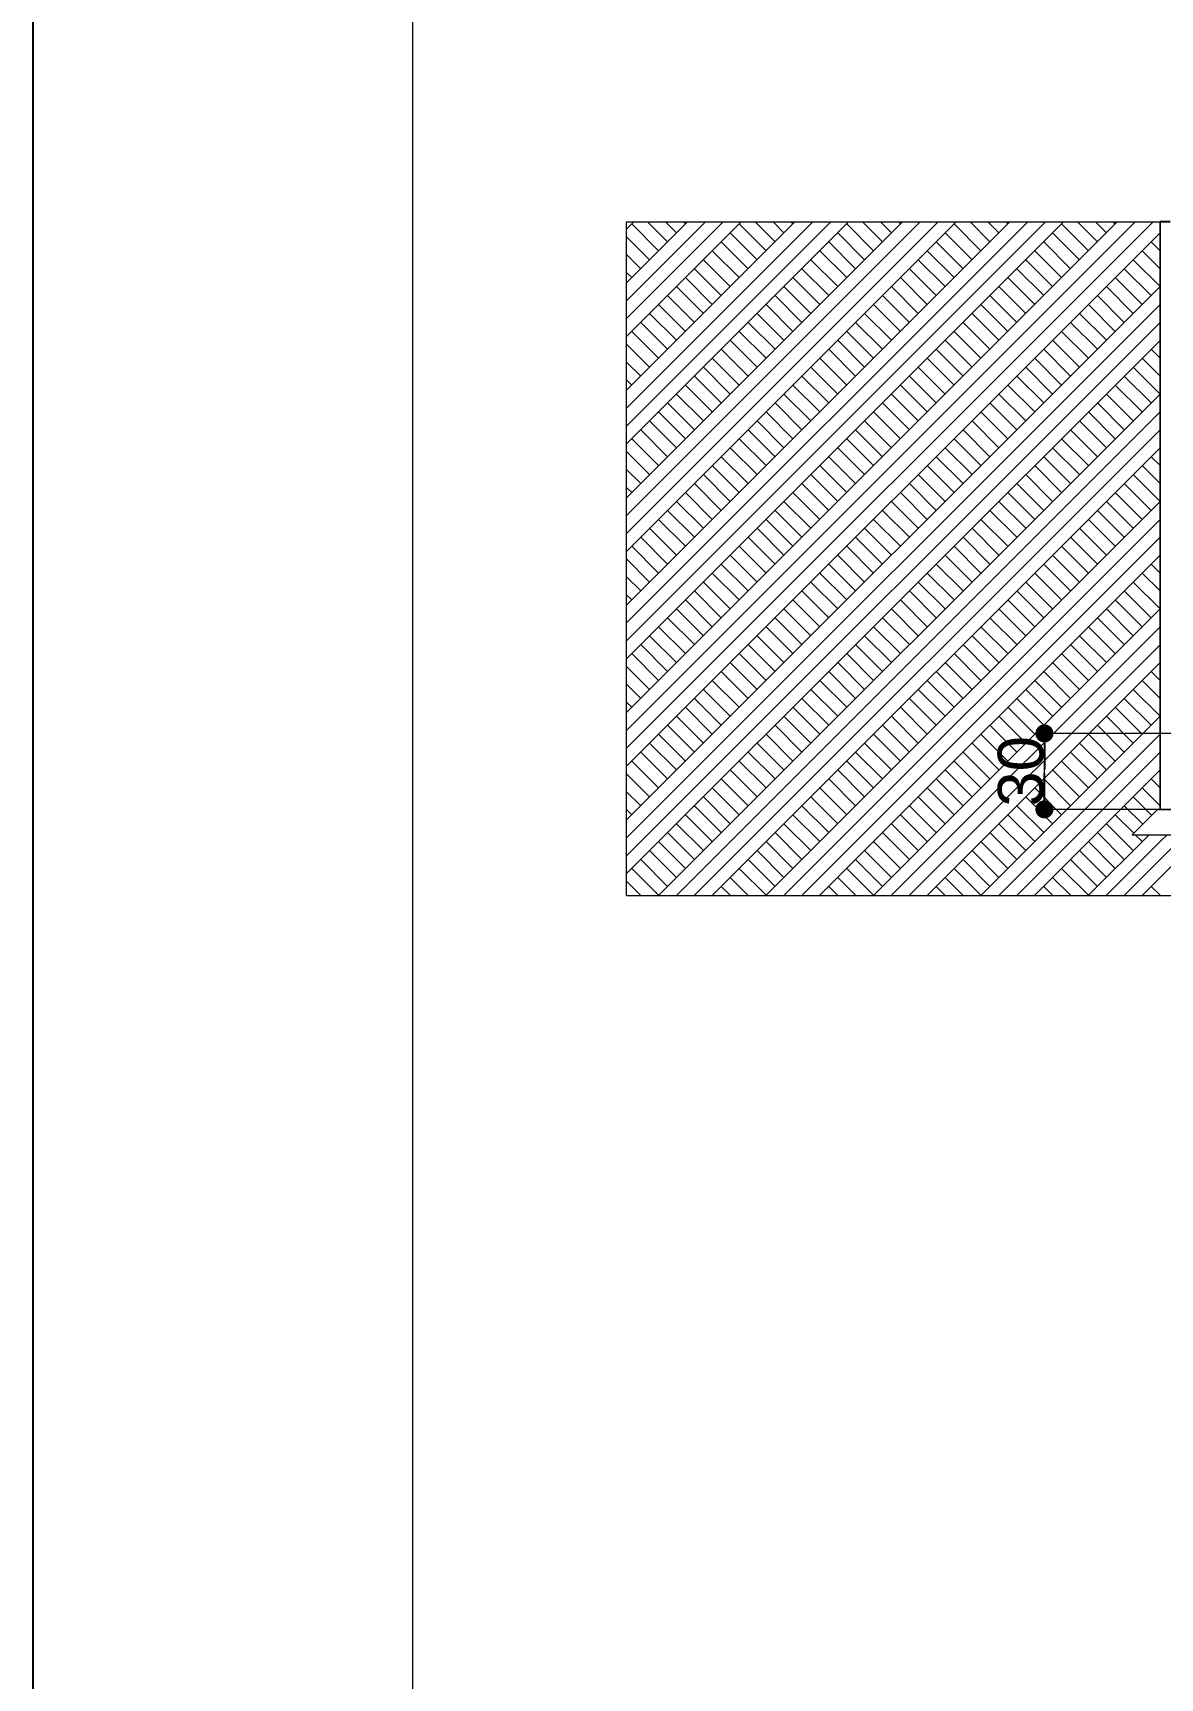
# Model space of a CAD drawing. Header units: millimetres. Extents: x 4647 to 73915, y -13612 to -8141.
# Drawn here: x 21668 to 22113, y -11726 to -11076 of the extents above; entities that cross this region are included whole.
import ezdxf

# ---------------------------------------------------------------- set-up
doc = ezdxf.new("R2010")
doc.units = ezdxf.units.MM
doc.layers.add('a_wymiary', color=250, linetype='Continuous', lineweight=9)
doc.layers.add('Opisy - Tekst_Nr_Pióra__1', color=7, linetype='Continuous', lineweight=13)
for name, color, linetype in [('Konstrukcja - Ściany zew', 7, 'Continuous'), ('Sytuacja - Teren', 7, 'Continuous'), ('Wymiarowanie - Ogólne', 7, 'Continuous')]:
    doc.layers.add(name, color=color, linetype=linetype)
doc.styles.add('GENERATED_STYLE_3', font='arial.ttf')

# ---------------------------------------------------------------- blocks, each defined once
blk = doc.blocks.new('ARROWHEAD_11')
at = {"linetype": 'Continuous'}
blk.add_line((0, 0), (-1, 0), dxfattribs=at)
at = {"linetype": 'Continuous', "const_width": 0.25, "flags": 128}
blk.add_lwpolyline([(-0.125, 0, 1), (0.125, 0, 1)], format="xyb", close=True, dxfattribs=at)

msp = doc.modelspace()

# ---------------------------------------------------------------- linework, layer by layer
msp.add_lwpolyline([(21668.14, -12577.97), (23768.14, -12577.97), (23768.14, -9607.97), (21668.14, -9607.97)], close=True)
at = {"layer": 'a_wymiary'}
for p, q in [((22117.14, -11150.57), (22113.14, -11150.57)), ((22113.14, -11150.57), (22113.14, -11382.57)), ((22113.14, -11382.57), (22114.64, -11382.57))]:
    msp.add_line(p, q, dxfattribs=at)
at = {"layer": 'Konstrukcja - Ściany zew', "color": 8, "lineweight": 13}
for p, q in [((22102.14, -11392.57), (22112.14, -11382.57)), ((22112.14, -11382.57), (22172.14, -11382.57)), ((22102.14, -11392.57), (22182.14, -11392.57))]:
    msp.add_line(p, q, dxfattribs=at)
at = {"layer": 'Opisy - Tekst_Nr_Pióra__1', "linetype": 'Continuous', "ltscale": 10, "flags": 128}
msp.add_lwpolyline([(23718.14, -12377.97), (21818.14, -12377.97), (21818.14, -9657.97), (23718.14, -9657.97)], close=True, dxfattribs=at)
at = {"layer": 'Sytuacja - Teren', "color": 53, "lineweight": 13}
for p, q in [((21902.52, -11150.57), (22113.14, -11150.57)), ((21902.52, -11416.57), (21902.52, -11150.57)), ((22113.14, -11382.57), (22113.14, -11150.57)), ((22102.14, -11392.57), (22112.14, -11382.57)), ((22112.14, -11382.57), (22113.14, -11382.57)), ((22102.14, -11392.57), (22113.14, -11392.57)), ((22113.14, -11392.57), (22182.14, -11392.57)), ((21902.52, -11416.57), (22113.14, -11416.57)), ((22113.14, -11416.57), (23423.14, -11416.57))]:
    msp.add_line(p, q, dxfattribs=at)
at = {"layer": 'Sytuacja - Teren', "color": 41, "linetype": 'Continuous', "lineweight": 13}
for p, q in [((21902.52, -11153.39), (21905.34, -11150.57)), ((21902.52, -11174.6), (21926.55, -11150.57)), ((21902.52, -11195.82), (21947.76, -11150.57)), ((21902.52, -11217.03), (21968.98, -11150.57)), ((21902.52, -11238.24), (21990.19, -11150.57)), ((21902.52, -11259.46), (22011.4, -11150.57)), ((21902.52, -11280.67), (22032.62, -11150.57)), ((21902.52, -11301.88), (22053.83, -11150.57)), ((21902.52, -11323.1), (22075.04, -11150.57)), ((21902.52, -11344.31), (22096.25, -11150.57)), ((21902.52, -11188.74), (21940.69, -11150.57)), ((21902.52, -11231.17), (21983.12, -11150.57)), ((21902.52, -11273.6), (22025.54, -11150.57)), ((21902.52, -11316.02), (22067.97, -11150.57)), ((21902.52, -11358.45), (22110.4, -11150.57)), ((21902.52, -11181.67), (21933.62, -11150.57)), ((21902.52, -11224.1), (21976.05, -11150.57)), ((21902.52, -11266.53), (22018.47, -11150.57)), ((21902.52, -11308.95), (22060.9, -11150.57)), ((21902.52, -11351.38), (22103.33, -11150.57)), ((21918.7, -11158.42), (21910.84, -11150.57)), ((21922.23, -11154.89), (21917.91, -11150.57)), ((21925.77, -11151.35), (21924.99, -11150.57)), ((21961.12, -11158.42), (21953.27, -11150.57)), ((21964.66, -11154.89), (21960.34, -11150.57)), ((21968.19, -11151.35), (21967.41, -11150.57)), ((22003.55, -11158.42), (21995.7, -11150.57)), ((22007.08, -11154.89), (22002.77, -11150.57)), ((22010.62, -11151.35), (22009.84, -11150.57)), ((22045.98, -11158.42), (22038.12, -11150.57)), ((22049.51, -11154.89), (22045.19, -11150.57)), ((22053.05, -11151.35), (22052.26, -11150.57)), ((22088.4, -11158.42), (22080.55, -11150.57)), ((22091.94, -11154.89), (22087.62, -11150.57)), ((22095.47, -11151.35), (22094.69, -11150.57)), ((21902.52, -11365.52), (22113.14, -11154.89)), ((21911.63, -11165.49), (21902.52, -11156.38)), ((21915.16, -11161.96), (21904.55, -11151.35)), ((21954.05, -11165.49), (21943.45, -11154.89)), ((21957.59, -11161.96), (21946.98, -11151.35)), ((21996.48, -11165.49), (21985.87, -11154.89)), ((22000.01, -11161.96), (21989.41, -11151.35)), ((22038.9, -11165.49), (22028.3, -11154.89)), ((22042.44, -11161.96), (22031.83, -11151.35)), ((22081.33, -11165.49), (22070.72, -11154.89)), ((22084.87, -11161.96), (22074.26, -11151.35)), ((21908.09, -11169.03), (21902.52, -11163.45)), ((21946.98, -11172.56), (21936.37, -11161.96)), ((21950.52, -11169.03), (21939.91, -11158.42)), ((21989.41, -11172.56), (21978.8, -11161.96)), ((21992.94, -11169.03), (21982.34, -11158.42)), ((22031.83, -11172.56), (22021.23, -11161.96)), ((22035.37, -11169.03), (22024.76, -11158.42)), ((22074.26, -11172.56), (22063.65, -11161.96)), ((22077.8, -11169.03), (22067.19, -11158.42)), ((22113.14, -11169.02), (22106.08, -11161.96)), ((22113.14, -11161.95), (22109.62, -11158.42)), ((21904.55, -11172.56), (21902.52, -11170.52)), ((21939.91, -11179.63), (21929.3, -11169.03)), ((21943.45, -11176.1), (21932.84, -11165.49)), ((21982.34, -11179.63), (21971.73, -11169.03)), ((21985.87, -11176.1), (21975.26, -11165.49)), ((22024.76, -11179.63), (22014.16, -11169.03)), ((22028.3, -11176.1), (22017.69, -11165.49)), ((22067.19, -11179.63), (22056.58, -11169.03)), ((22070.72, -11176.1), (22060.12, -11165.49)), ((22109.62, -11179.63), (22099.01, -11169.03)), ((22113.14, -11176.09), (22102.54, -11165.49)), ((21902.52, -11386.73), (22113.14, -11176.11)), ((21932.84, -11186.71), (21922.23, -11176.1)), ((21936.37, -11183.17), (21925.77, -11172.56)), ((21975.26, -11186.71), (21964.66, -11176.1)), ((21978.8, -11183.17), (21968.19, -11172.56)), ((22017.69, -11186.71), (22007.08, -11176.1)), ((22021.23, -11183.17), (22010.62, -11172.56)), ((22060.12, -11186.71), (22049.51, -11176.1)), ((22063.65, -11183.17), (22053.05, -11172.56)), ((22102.54, -11186.71), (22091.94, -11176.1)), ((22106.08, -11183.17), (22095.47, -11172.56)), ((21902.52, -11393.81), (22113.14, -11183.18)), ((21925.77, -11193.78), (21915.16, -11183.17)), ((21929.3, -11190.24), (21918.7, -11179.63)), ((21968.19, -11193.78), (21957.59, -11183.17)), ((21971.73, -11190.24), (21961.12, -11179.63)), ((22010.62, -11193.78), (22000.01, -11183.17)), ((22014.16, -11190.24), (22003.55, -11179.63)), ((22053.05, -11193.78), (22042.44, -11183.17)), ((22056.58, -11190.24), (22045.98, -11179.63)), ((22095.47, -11193.78), (22084.87, -11183.17)), ((22099.01, -11190.24), (22088.4, -11179.63)), ((21922.23, -11197.31), (21911.63, -11186.71)), ((21964.66, -11197.31), (21954.05, -11186.71)), ((22007.08, -11197.31), (21996.48, -11186.71)), ((22049.51, -11197.31), (22038.9, -11186.71)), ((22091.94, -11197.31), (22081.33, -11186.71)), ((21902.52, -11400.88), (22113.14, -11190.25)), ((21915.16, -11204.38), (21904.55, -11193.78)), ((21918.7, -11200.85), (21908.09, -11190.24)), ((21957.59, -11204.38), (21946.98, -11193.78)), ((21961.12, -11200.85), (21950.52, -11190.24)), ((22000.01, -11204.38), (21989.41, -11193.78)), ((22003.55, -11200.85), (21992.94, -11190.24)), ((22042.44, -11204.38), (22031.83, -11193.78)), ((22045.98, -11200.85), (22035.37, -11190.24)), ((22084.87, -11204.38), (22074.26, -11193.78)), ((22088.4, -11200.85), (22077.8, -11190.24)), ((21902.52, -11407.95), (22113.14, -11197.32)), ((21911.63, -11207.92), (21902.52, -11198.81)), ((21950.52, -11211.45), (21939.91, -11200.85)), ((21954.05, -11207.92), (21943.45, -11197.31)), ((21992.94, -11211.45), (21982.34, -11200.85)), ((21996.48, -11207.92), (21985.87, -11197.31)), ((22035.37, -11211.45), (22024.76, -11200.85)), ((22038.9, -11207.92), (22028.3, -11197.31)), ((22077.8, -11211.45), (22067.19, -11200.85)), ((22081.33, -11207.92), (22070.72, -11197.31)), ((22113.14, -11204.38), (22109.62, -11200.85)), ((21908.09, -11211.45), (21902.52, -11205.88)), ((21943.45, -11218.53), (21932.84, -11207.92)), ((21946.98, -11214.99), (21936.37, -11204.38)), ((21985.87, -11218.53), (21975.26, -11207.92)), ((21989.41, -11214.99), (21978.8, -11204.38)), ((22028.3, -11218.53), (22017.69, -11207.92)), ((22031.83, -11214.99), (22021.23, -11204.38)), ((22070.72, -11218.53), (22060.12, -11207.92)), ((22074.26, -11214.99), (22063.65, -11204.38)), ((22113.14, -11218.52), (22102.54, -11207.92)), ((22113.14, -11211.45), (22106.08, -11204.38)), ((21904.55, -11214.99), (21902.52, -11212.95)), ((21936.37, -11225.6), (21925.77, -11214.99)), ((21939.91, -11222.06), (21929.3, -11211.45)), ((21978.8, -11225.6), (21968.19, -11214.99)), ((21982.34, -11222.06), (21971.73, -11211.45)), ((22021.23, -11225.6), (22010.62, -11214.99)), ((22024.76, -11222.06), (22014.16, -11211.45)), ((22063.65, -11225.6), (22053.05, -11214.99)), ((22067.19, -11222.06), (22056.58, -11211.45)), ((22106.08, -11225.6), (22095.47, -11214.99)), ((22109.62, -11222.06), (22099.01, -11211.45)), ((21915.11, -11416.57), (22113.14, -11218.53)), ((21929.3, -11232.67), (21918.7, -11222.06)), ((21932.84, -11229.13), (21922.23, -11218.53)), ((21971.73, -11232.67), (21961.12, -11222.06)), ((21975.26, -11229.13), (21964.66, -11218.53)), ((22014.16, -11232.67), (22003.55, -11222.06)), ((22017.69, -11229.13), (22007.08, -11218.53)), ((22056.58, -11232.67), (22045.98, -11222.06)), ((22060.12, -11229.13), (22049.51, -11218.53)), ((22099.01, -11232.67), (22088.4, -11222.06)), ((22102.54, -11229.13), (22091.94, -11218.53)), ((21925.77, -11236.2), (21915.16, -11225.6)), ((21922.18, -11416.57), (22113.14, -11225.6)), ((21968.19, -11236.2), (21957.59, -11225.6)), ((22010.62, -11236.2), (22000.01, -11225.6)), ((22053.05, -11236.2), (22042.44, -11225.6)), ((22095.47, -11236.2), (22084.87, -11225.6)), ((21918.7, -11243.27), (21908.09, -11232.67)), ((21922.23, -11239.74), (21911.63, -11229.13)), ((21929.25, -11416.57), (22113.14, -11232.67)), ((21961.12, -11243.27), (21950.52, -11232.67)), ((21964.66, -11239.74), (21954.05, -11229.13)), ((22003.55, -11243.27), (21992.94, -11232.67)), ((22007.08, -11239.74), (21996.48, -11229.13)), ((22045.98, -11243.27), (22035.37, -11232.67)), ((22049.51, -11239.74), (22038.9, -11229.13)), ((22088.4, -11243.27), (22077.8, -11232.67)), ((22091.94, -11239.74), (22081.33, -11229.13)), ((21911.63, -11250.35), (21902.52, -11241.24)), ((21915.16, -11246.81), (21904.55, -11236.2)), ((21936.32, -11416.57), (22113.14, -11239.75)), ((21954.05, -11250.35), (21943.45, -11239.74)), ((21957.59, -11246.81), (21946.98, -11236.2)), ((21996.48, -11250.35), (21985.87, -11239.74)), ((22000.01, -11246.81), (21989.41, -11236.2)), ((22038.9, -11250.35), (22028.3, -11239.74)), ((22042.44, -11246.81), (22031.83, -11236.2)), ((22081.33, -11250.35), (22070.72, -11239.74)), ((22084.87, -11246.81), (22074.26, -11236.2)), ((21908.09, -11253.88), (21902.52, -11248.31)), ((21946.98, -11257.42), (21936.37, -11246.81)), ((21950.52, -11253.88), (21939.91, -11243.27)), ((21989.41, -11257.42), (21978.8, -11246.81)), ((21992.94, -11253.88), (21982.34, -11243.27)), ((22031.83, -11257.42), (22021.23, -11246.81)), ((22035.37, -11253.88), (22024.76, -11243.27)), ((22074.26, -11257.42), (22063.65, -11246.81)), ((22077.8, -11253.88), (22067.19, -11243.27)), ((22113.14, -11253.87), (22106.08, -11246.81)), ((22113.14, -11246.8), (22109.62, -11243.27)), ((21939.91, -11264.49), (21929.3, -11253.88)), ((21943.45, -11260.95), (21932.84, -11250.35)), ((21982.34, -11264.49), (21971.73, -11253.88)), ((21985.87, -11260.95), (21975.26, -11250.35)), ((22024.76, -11264.49), (22014.16, -11253.88)), ((22028.3, -11260.95), (22017.69, -11250.35)), ((22067.19, -11264.49), (22056.58, -11253.88)), ((22070.72, -11260.95), (22060.12, -11250.35)), ((22109.62, -11264.49), (22099.01, -11253.88)), ((22113.14, -11260.95), (22102.54, -11250.35)), ((21904.55, -11257.42), (21902.52, -11255.38)), ((21932.84, -11271.56), (21922.23, -11260.95)), ((21936.37, -11268.02), (21925.77, -11257.42)), ((21957.53, -11416.57), (22113.14, -11260.96)), ((21975.26, -11271.56), (21964.66, -11260.95)), ((21978.8, -11268.02), (21968.19, -11257.42)), ((22017.69, -11271.56), (22007.08, -11260.95)), ((22021.23, -11268.02), (22010.62, -11257.42)), ((22060.12, -11271.56), (22049.51, -11260.95)), ((22063.65, -11268.02), (22053.05, -11257.42)), ((22102.54, -11271.56), (22091.94, -11260.95)), ((22106.08, -11268.02), (22095.47, -11257.42)), ((21925.77, -11278.63), (21915.16, -11268.02)), ((21929.3, -11275.09), (21918.7, -11264.49)), ((21968.19, -11278.63), (21957.59, -11268.02)), ((21971.73, -11275.09), (21961.12, -11264.49)), ((21964.61, -11416.57), (22113.14, -11268.03)), ((22010.62, -11278.63), (22000.01, -11268.02)), ((22014.16, -11275.09), (22003.55, -11264.49)), ((22053.05, -11278.63), (22042.44, -11268.02)), ((22056.58, -11275.09), (22045.98, -11264.49)), ((22095.47, -11278.63), (22084.87, -11268.02)), ((22099.01, -11275.09), (22088.4, -11264.49)), ((21922.23, -11282.17), (21911.63, -11271.56)), ((21964.66, -11282.17), (21954.05, -11271.56)), ((22007.08, -11282.17), (21996.48, -11271.56)), ((22049.51, -11282.17), (22038.9, -11271.56)), ((22091.94, -11282.17), (22081.33, -11271.56)), ((21915.16, -11289.24), (21904.55, -11278.63)), ((21918.7, -11285.7), (21908.09, -11275.09)), ((21957.59, -11289.24), (21946.98, -11278.63)), ((21961.12, -11285.7), (21950.52, -11275.09)), ((21971.68, -11416.57), (22113.14, -11275.1)), ((22000.01, -11289.24), (21989.41, -11278.63)), ((22003.55, -11285.7), (21992.94, -11275.09)), ((22042.44, -11289.24), (22031.83, -11278.63)), ((22045.98, -11285.7), (22035.37, -11275.09)), ((22084.87, -11289.24), (22074.26, -11278.63)), ((22088.4, -11285.7), (22077.8, -11275.09)), ((21911.63, -11292.77), (21902.52, -11283.66)), ((21950.52, -11296.31), (21939.91, -11285.7)), ((21954.05, -11292.77), (21943.45, -11282.17)), ((21978.75, -11416.57), (22113.14, -11282.17)), ((21992.94, -11296.31), (21982.34, -11285.7)), ((21996.48, -11292.77), (21985.87, -11282.17)), ((22035.37, -11296.31), (22024.76, -11285.7)), ((22038.9, -11292.77), (22028.3, -11282.17)), ((22077.8, -11296.31), (22067.19, -11285.7)), ((22081.33, -11292.77), (22070.72, -11282.17)), ((22113.14, -11289.23), (22109.62, -11285.7)), ((21908.09, -11296.31), (21902.52, -11290.73)), ((21943.45, -11303.38), (21932.84, -11292.77)), ((21946.98, -11299.84), (21936.37, -11289.24)), ((21985.87, -11303.38), (21975.26, -11292.77)), ((21989.41, -11299.84), (21978.8, -11289.24)), ((22028.3, -11303.38), (22017.69, -11292.77)), ((22031.83, -11299.84), (22021.23, -11289.24)), ((22070.72, -11303.38), (22060.12, -11292.77)), ((22074.26, -11299.84), (22063.65, -11289.24)), ((22113.14, -11303.37), (22102.54, -11292.77)), ((22113.14, -11296.3), (22106.08, -11289.24)), ((21904.55, -11299.84), (21902.52, -11297.8)), ((21936.37, -11310.45), (21925.77, -11299.84)), ((21939.91, -11306.91), (21929.3, -11296.31)), ((21978.8, -11310.45), (21968.19, -11299.84)), ((21982.34, -11306.91), (21971.73, -11296.31)), ((22021.23, -11310.45), (22010.62, -11299.84)), ((22024.76, -11306.91), (22014.16, -11296.31)), ((22063.65, -11310.45), (22053.05, -11299.84)), ((22067.19, -11306.91), (22056.58, -11296.31)), ((22106.08, -11310.45), (22095.47, -11299.84)), ((22109.62, -11306.91), (22099.01, -11296.31)), ((21929.3, -11317.52), (21918.7, -11306.91)), ((21932.84, -11313.99), (21922.23, -11303.38)), ((21971.73, -11317.52), (21961.12, -11306.91)), ((21975.26, -11313.99), (21964.66, -11303.38)), ((21999.96, -11416.57), (22113.14, -11303.38)), ((22014.16, -11317.52), (22003.55, -11306.91)), ((22017.69, -11313.99), (22007.08, -11303.38)), ((22056.58, -11317.52), (22045.98, -11306.91)), ((22060.12, -11313.99), (22049.51, -11303.38)), ((22099.01, -11317.52), (22088.4, -11306.91)), ((22102.54, -11313.99), (22091.94, -11303.38)), ((21925.77, -11321.06), (21915.16, -11310.45)), ((21968.19, -11321.06), (21957.59, -11310.45)), ((22010.62, -11321.06), (22000.01, -11310.45)), ((22007.03, -11416.57), (22113.14, -11310.46)), ((22053.05, -11321.06), (22042.44, -11310.45)), ((22095.47, -11321.06), (22084.87, -11310.45)), ((21918.7, -11328.13), (21908.09, -11317.52)), ((21922.23, -11324.59), (21911.63, -11313.99)), ((21961.12, -11328.13), (21950.52, -11317.52)), ((21964.66, -11324.59), (21954.05, -11313.99)), ((22003.55, -11328.13), (21992.94, -11317.52)), ((22007.08, -11324.59), (21996.48, -11313.99)), ((22014.1, -11416.57), (22113.14, -11317.53)), ((22045.98, -11328.13), (22035.37, -11317.52)), ((22049.51, -11324.59), (22038.9, -11313.99)), ((22088.4, -11328.13), (22077.8, -11317.52)), ((22091.94, -11324.59), (22081.33, -11313.99)), ((21911.63, -11335.2), (21902.52, -11326.09)), ((21915.16, -11331.66), (21904.55, -11321.06)), ((21954.05, -11335.2), (21943.45, -11324.59)), ((21957.59, -11331.66), (21946.98, -11321.06)), ((21996.48, -11335.2), (21985.87, -11324.59)), ((22000.01, -11331.66), (21989.41, -11321.06)), ((22021.17, -11416.57), (22113.14, -11324.6)), ((22038.9, -11335.2), (22028.3, -11324.59)), ((22042.44, -11331.66), (22031.83, -11321.06)), ((22081.33, -11335.2), (22070.72, -11324.59)), ((22084.87, -11331.66), (22074.26, -11321.06)), ((21946.98, -11342.27), (21936.37, -11331.66)), ((21950.52, -11338.73), (21939.91, -11328.13)), ((21989.41, -11342.27), (21978.8, -11331.66)), ((21992.94, -11338.73), (21982.34, -11328.13)), ((22031.83, -11342.27), (22021.23, -11331.66)), ((22035.37, -11338.73), (22024.76, -11328.13)), ((22074.26, -11342.27), (22063.65, -11331.66)), ((22077.8, -11338.73), (22067.19, -11328.13)), ((22113.14, -11338.73), (22106.08, -11331.66)), ((22113.14, -11331.66), (22109.62, -11328.13)), ((21908.09, -11338.73), (21902.52, -11333.16)), ((21939.91, -11349.34), (21929.3, -11338.73)), ((21943.45, -11345.8), (21932.84, -11335.2)), ((21982.34, -11349.34), (21971.73, -11338.73)), ((21985.87, -11345.8), (21975.26, -11335.2)), ((22024.76, -11349.34), (22014.16, -11338.73)), ((22028.3, -11345.8), (22017.69, -11335.2)), ((22067.19, -11349.34), (22056.58, -11338.73)), ((22070.72, -11345.8), (22060.12, -11335.2)), ((22109.62, -11349.34), (22099.01, -11338.73)), ((22113.14, -11345.8), (22102.54, -11335.2)), ((21904.55, -11342.27), (21902.52, -11340.23)), ((21932.84, -11356.41), (21922.23, -11345.8)), ((21936.37, -11352.88), (21925.77, -11342.27)), ((21975.26, -11356.41), (21964.66, -11345.8)), ((21978.8, -11352.88), (21968.19, -11342.27)), ((22017.69, -11356.41), (22007.08, -11345.8)), ((22021.23, -11352.88), (22010.62, -11342.27)), ((22042.39, -11416.57), (22113.14, -11345.81)), ((22060.12, -11356.41), (22049.51, -11345.8)), ((22063.65, -11352.88), (22053.05, -11342.27)), ((22102.54, -11356.41), (22091.94, -11345.8)), ((22106.08, -11352.88), (22095.47, -11342.27)), ((21929.3, -11359.95), (21918.7, -11349.34)), ((21971.73, -11359.95), (21961.12, -11349.34)), ((22014.16, -11359.95), (22003.55, -11349.34)), ((22056.58, -11359.95), (22045.98, -11349.34)), ((22099.01, -11359.95), (22088.4, -11349.34)), ((21922.23, -11367.02), (21911.63, -11356.41)), ((21925.77, -11363.48), (21915.16, -11352.88)), ((21964.66, -11367.02), (21954.05, -11356.41)), ((21968.19, -11363.48), (21957.59, -11352.88)), ((22007.08, -11367.02), (21996.48, -11356.41)), ((22010.62, -11363.48), (22000.01, -11352.88)), ((22049.51, -11367.02), (22038.9, -11356.41)), ((22053.05, -11363.48), (22042.44, -11352.88)), ((22049.46, -11416.57), (22113.14, -11352.88)), ((22091.94, -11367.02), (22081.33, -11356.41)), ((22095.47, -11363.48), (22084.87, -11352.88)), ((21915.16, -11374.09), (21904.55, -11363.48)), ((21918.7, -11370.55), (21908.09, -11359.95)), ((21957.59, -11374.09), (21946.98, -11363.48)), ((21961.12, -11370.55), (21950.52, -11359.95)), ((22000.01, -11374.09), (21989.41, -11363.48)), ((22003.55, -11370.55), (21992.94, -11359.95)), ((22042.44, -11374.09), (22031.83, -11363.48)), ((22045.98, -11370.55), (22035.37, -11359.95)), ((22056.53, -11416.57), (22113.14, -11359.95)), ((22084.87, -11374.09), (22074.26, -11363.48)), ((22088.4, -11370.55), (22077.8, -11359.95)), ((21911.63, -11377.62), (21902.52, -11368.51)), ((21950.52, -11381.16), (21939.91, -11370.55)), ((21954.05, -11377.62), (21943.45, -11367.02)), ((21992.94, -11381.16), (21982.34, -11370.55)), ((21996.48, -11377.62), (21985.87, -11367.02)), ((22035.37, -11381.16), (22024.76, -11370.55)), ((22038.9, -11377.62), (22028.3, -11367.02)), ((22063.6, -11416.57), (22113.14, -11367.02)), ((22077.8, -11381.16), (22067.19, -11370.55)), ((22081.33, -11377.62), (22070.72, -11367.02)), ((22113.14, -11374.08), (22109.62, -11370.55)), ((21908.09, -11381.16), (21902.52, -11375.59)), ((21943.45, -11388.23), (21932.84, -11377.62)), ((21946.98, -11384.7), (21936.37, -11374.09)), ((21985.87, -11388.23), (21975.26, -11377.62)), ((21989.41, -11384.7), (21978.8, -11374.09)), ((22028.3, -11388.23), (22017.69, -11377.62)), ((22031.83, -11384.7), (22021.23, -11374.09)), ((22070.72, -11388.23), (22060.12, -11377.62)), ((22074.26, -11384.7), (22063.65, -11374.09)), ((22109.82, -11384.9), (22102.54, -11377.62)), ((22113.14, -11381.15), (22106.08, -11374.09)), ((21904.55, -11384.7), (21902.52, -11382.66)), ((21936.37, -11395.3), (21925.77, -11384.7)), ((21939.91, -11391.77), (21929.3, -11381.16)), ((21978.8, -11395.3), (21968.19, -11384.7)), ((21982.34, -11391.77), (21971.73, -11381.16)), ((22021.23, -11395.3), (22010.62, -11384.7)), ((22024.76, -11391.77), (22014.16, -11381.16)), ((22063.65, -11395.3), (22053.05, -11384.7)), ((22067.19, -11391.77), (22056.58, -11381.16)), ((22102.75, -11391.97), (22095.47, -11384.7)), ((22106.28, -11388.43), (22099.01, -11381.16)), ((21932.84, -11398.84), (21922.23, -11388.23)), ((21975.26, -11398.84), (21964.66, -11388.23)), ((22017.69, -11398.84), (22007.08, -11388.23)), ((22060.12, -11398.84), (22049.51, -11388.23)), ((22102.54, -11398.84), (22091.94, -11388.23)), ((21925.77, -11405.91), (21915.16, -11395.3)), ((21929.3, -11402.37), (21918.7, -11391.77)), ((21968.19, -11405.91), (21957.59, -11395.3)), ((21971.73, -11402.37), (21961.12, -11391.77)), ((22010.62, -11405.91), (22000.01, -11395.3)), ((22014.16, -11402.37), (22003.55, -11391.77)), ((22053.05, -11405.91), (22042.44, -11395.3)), ((22056.58, -11402.37), (22045.98, -11391.77)), ((22084.81, -11416.57), (22108.81, -11392.57)), ((22095.47, -11405.91), (22084.87, -11395.3)), ((22099.01, -11402.37), (22088.4, -11391.77)), ((22091.88, -11416.57), (22113.14, -11395.31)), ((22106.08, -11395.3), (22103.35, -11392.57)), ((22113.14, -11409.45), (22130.03, -11392.57)), ((22113.14, -11402.38), (22122.96, -11392.57)), ((22113.14, -11395.31), (22115.88, -11392.57)), ((21918.7, -11412.98), (21908.09, -11402.37)), ((21922.23, -11409.44), (21911.63, -11398.84)), ((21961.12, -11412.98), (21950.52, -11402.37)), ((21964.66, -11409.44), (21954.05, -11398.84)), ((22003.55, -11412.98), (21992.94, -11402.37)), ((22007.08, -11409.44), (21996.48, -11398.84)), ((22045.98, -11412.98), (22035.37, -11402.37)), ((22049.51, -11409.44), (22038.9, -11398.84)), ((22088.4, -11412.98), (22077.8, -11402.37)), ((22091.94, -11409.44), (22081.33, -11398.84)), ((22098.96, -11416.57), (22113.14, -11402.38)), ((21908.14, -11416.57), (21902.52, -11410.94)), ((21915.16, -11416.52), (21904.55, -11405.91)), ((21950.57, -11416.57), (21943.45, -11409.44)), ((21957.59, -11416.52), (21946.98, -11405.91)), ((21993, -11416.57), (21985.87, -11409.44)), ((22000.01, -11416.52), (21989.41, -11405.91)), ((22035.42, -11416.57), (22028.3, -11409.44)), ((22042.44, -11416.52), (22031.83, -11405.91)), ((22077.85, -11416.57), (22070.72, -11409.44)), ((22084.87, -11416.52), (22074.26, -11405.91)), ((22106.03, -11416.57), (22113.14, -11409.45)), ((21936.43, -11416.57), (21936.37, -11416.52)), ((21943.5, -11416.57), (21939.91, -11412.98)), ((21978.85, -11416.57), (21978.8, -11416.52)), ((21985.92, -11416.57), (21982.34, -11412.98)), ((22021.28, -11416.57), (22021.23, -11416.52)), ((22028.35, -11416.57), (22024.76, -11412.98)), ((22063.71, -11416.57), (22063.65, -11416.52)), ((22070.78, -11416.57), (22067.19, -11412.98)), ((22106.13, -11416.57), (22106.08, -11416.52)), ((22113.14, -11416.51), (22109.62, -11412.98)), ((22113.2, -11416.57), (22113.14, -11416.51))]:
    msp.add_line(p, q, dxfattribs=at)
at = {"layer": 'Sytuacja - Teren'}
msp.add_line((22117.14, -11150.57), (22113.14, -11150.57), dxfattribs=at)
at = {"layer": 'Wymiarowanie - Ogólne', "lineweight": 20}
for p, q in [((22128.14, -11352.57), (22067.3, -11352.57)), ((22067.48, -11368.32), (22067.48, -11366.82)), ((22134.16, -11382.57), (22067.3, -11382.57))]:
    msp.add_line(p, q, dxfattribs=at)

# ---------------------------------------------------------------- block references
at = {"layer": 'Wymiarowanie - Ogólne', "lineweight": 20, "xscale": 14.25, "yscale": 14.25, "zscale": 14.25}
for p, rotation in [((22067.48, -11352.57), 90), ((22067.48, -11382.57), 270)]:
    msp.add_blockref('ARROWHEAD_11', p, dxfattribs=dict(at, rotation=rotation))

# ---------------------------------------------------------------- texts
at = {"layer": 'Wymiarowanie - Ogólne', "lineweight": 20, "insert": (22058.2, -11367.57), "char_height": 18, "attachment_point": 5, "rotation": 90, "style": 'GENERATED_STYLE_3'}
msp.add_mtext('\\A1;30', dxfattribs=at)

doc.saveas('drawing.dxf')
